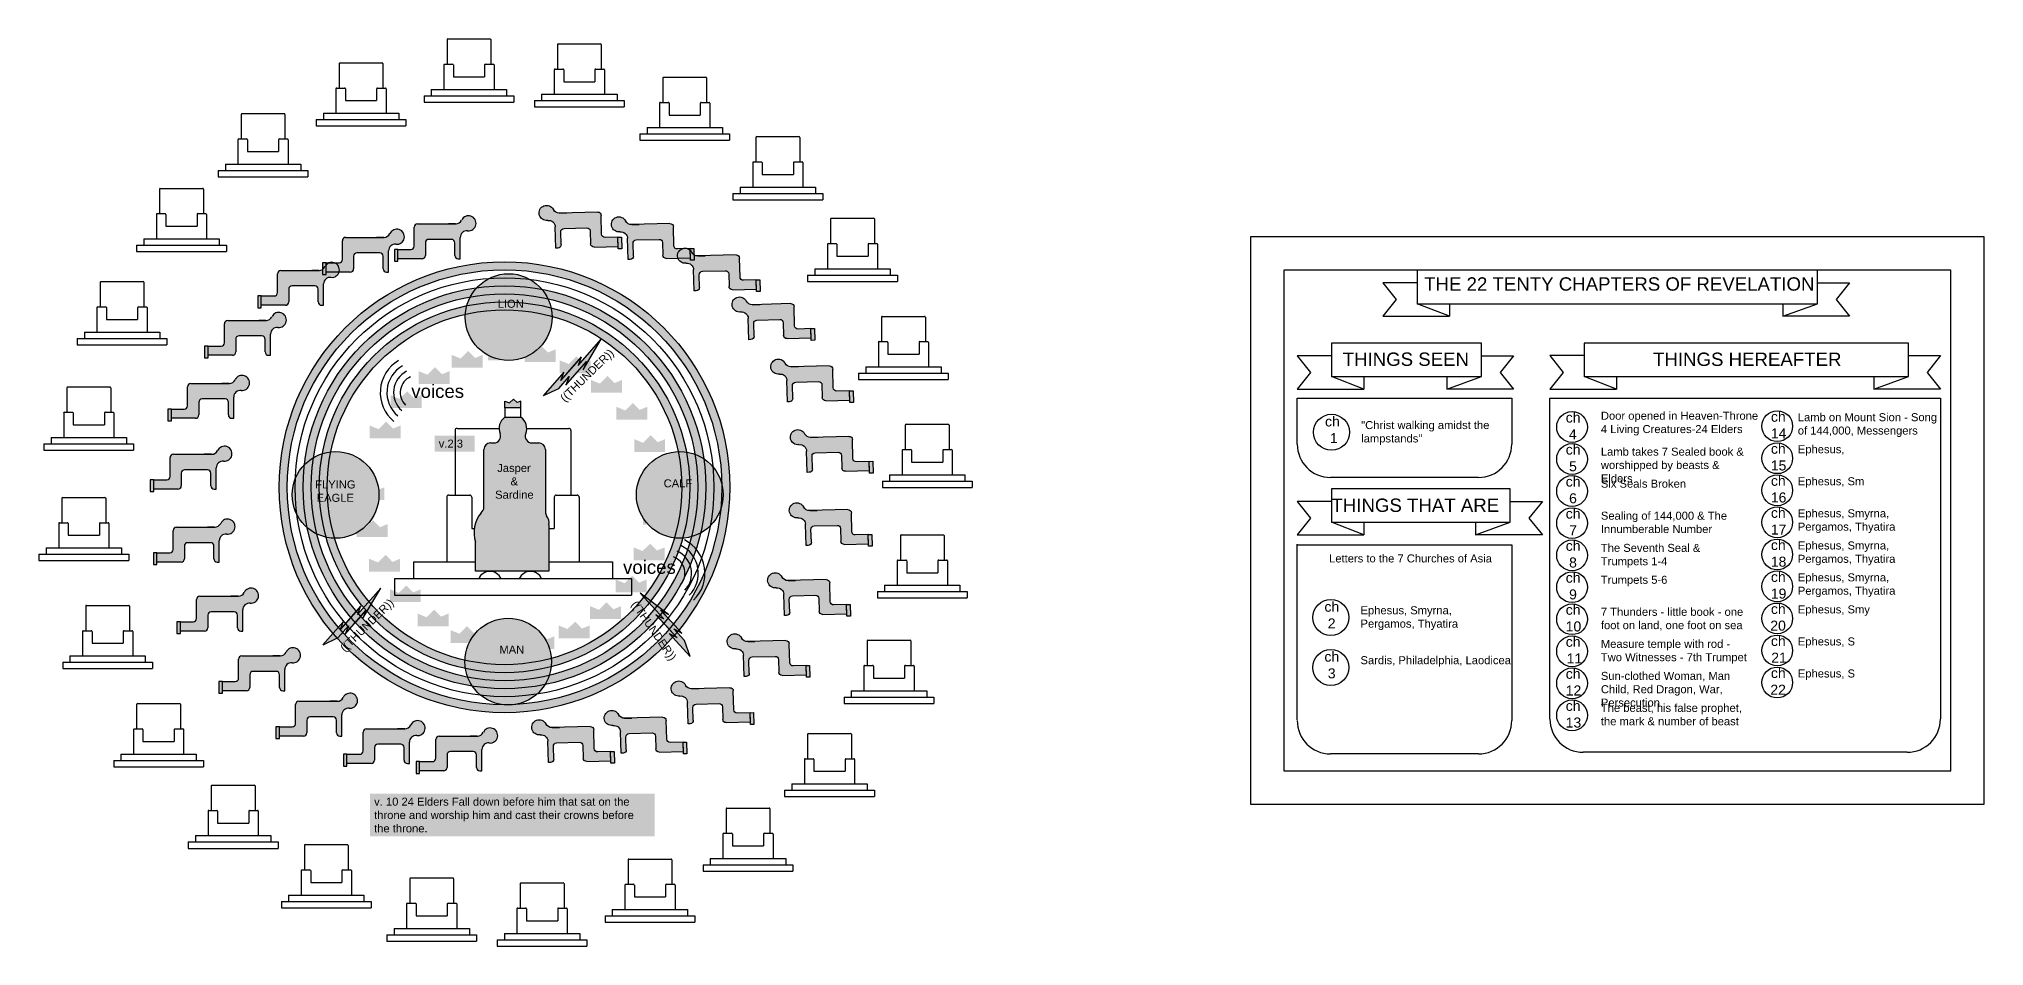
# Model space of a CAD drawing. Header units: inches. Extents: x 10.8 to 60.5, y 1.2 to 19.4.
# Drawn here: x 31.38 to 60.55, y 5.86 to 19.45 of the extents above; entities that cross this region are included whole.
import ezdxf

# ---------------------------------------------------------------- set-up
doc = ezdxf.new("R2010")
doc.units = ezdxf.units.IN
doc.header["$MEASUREMENT"] = 0
for name, color, linetype in [('background', 253, 'Continuous'), ('eldersthrones', 174, 'Continuous'), ('PaperBorders', 50, 'Continuous'), ('text', 18, 'Continuous')]:
    doc.layers.add(name, color=color, linetype=linetype)
doc.styles.get("Standard").update_dxf_attribs({"font": 'arial.ttf'})

# ---------------------------------------------------------------- blocks, each defined once
blk = doc.blocks.new('*U52')
at = {"layer": 'eldersthrones'}
h = blk.add_hatch(color=256, dxfattribs=at)
h.dxf.hatch_style = 1
h.paths.add_polyline_path([(0.232, 0.067), (0.119, 0.02), (0.015, 0.125), (-0.099, 0.012), (-0.232, 0.067), (-0.232, -0.125), (0.232, -0.125)])
blk = doc.blocks.new('*U53')
at = {"layer": 'eldersthrones', "color": 0, "linetype": 'ByBlock', "lineweight": -2, "transparency": 16777216}
for p in [(37.801, 19.555), (38.343, 19.666), (38.894, 19.638), (39.422, 19.472), (37.305, 19.312), (39.89, 19.179), (36.886, 18.951), (40.27, 18.777), (36.571, 18.497), (40.537, 18.293), (40.673, 17.758), (36.326, 17.57), (40.671, 17.205), (36.376, 17.02), (40.53, 16.67), (36.563, 16.5), (36.874, 16.043), (40.259, 16.189), (37.29, 15.679), (39.876, 15.79), (37.784, 15.431), (38.877, 15.339), (39.405, 15.501), (38.324, 15.315)]:
    blk.add_blockref('*U52', p, dxfattribs=at)
blk = doc.blocks.new('*U68')
at = {"layer": 'eldersthrones'}
for p, q in [((-0.329, 0.378), (-0.329, 0.011)), ((-0.317, 0.39), (0.317, 0.39)), ((0.329, 0.378), (0.329, 0.011)), ((-0.365, 0.011), (-0.246, 0.011)), ((0.246, 0.011), (0.365, 0.011)), ((-0.376, 0), (-0.376, -0.367)), ((-0.234, 0), (-0.234, -0.178)), ((-0.234, -0.178), (0.234, -0.178)), ((0.234, 0), (0.234, -0.178)), ((0.376, 0), (0.376, -0.367)), ((-0.673, -0.462), (0.673, -0.462)), ((-0.673, -0.462), (-0.673, -0.557)), ((-0.673, -0.557), (0.673, -0.557)), ((-0.565, -0.367), (0.204, -0.367)), ((-0.565, -0.367), (-0.565, -0.462)), ((-0.565, -0.462), (0.565, -0.462)), ((0.204, -0.367), (0.565, -0.367)), ((0.565, -0.367), (0.565, -0.462)), ((0.673, -0.462), (0.673, -0.557))]:
    blk.add_line(p, q, dxfattribs=at)
for centre, start, end in [((-0.317, 0.378), 90, 180), ((0.317, 0.378), 0, 90), ((-0.365, 0), 90, 180), ((-0.246, 0), 0, 90), ((0.246, 0), 90, 180), ((0.365, 0), 0, 90)]:
    blk.add_arc(centre, 0.0114, start, end, dxfattribs=at)
blk = doc.blocks.new('*U70')
at = {"layer": 'background', "color": 0, "linetype": 'ByBlock', "lineweight": -2, "transparency": 16777216}
blk.add_blockref('*U68', (12.097, 12.545), dxfattribs=at)
blk = doc.blocks.new('*U58')
at = {"layer": 'background'}
blk.add_blockref('*U70', (-12.126, -12.435), dxfattribs=at)
blk = doc.blocks.new('*U60')
at = {"layer": 'background', "color": 0, "linetype": 'ByBlock', "lineweight": -2, "transparency": 16777216}
for p in [(16.147, 18.857), (17.802, 18.783), (14.529, 18.499), (19.382, 18.284), (13.059, 17.736), (20.778, 17.392), (11.836, 16.617), (21.897, 16.17), (10.945, 15.221), (22.661, 14.699), (10.446, 13.641), (23.018, 13.082), (10.372, 11.986), (22.944, 11.426), (10.729, 10.368), (22.445, 9.847), (11.493, 8.898), (21.553, 8.45), (12.611, 7.675), (20.331, 7.332), (14.008, 6.784), (18.861, 6.568), (15.588, 6.284), (17.243, 6.211)]:
    blk.add_blockref('*U58', p, dxfattribs=at)
blk = doc.blocks.new('*U71')
at = {"layer": 'eldersthrones'}
h = blk.add_hatch(color=256, dxfattribs=at)
h.dxf.hatch_style = 1
h.paths.add_polyline_path([(0.246, -0.013, -0.414214), (0.296, -0.063), (0.296, -0.253, 0.414214), (0.346, -0.303), (0.376, -0.303), (0.376, 0.016, -0.447803), (0.487, 0.116, 1.944055), (0.398, 0.276, -0.275457), (0.313, 0.219), (-0.266, 0.219, 0.414073), (-0.316, 0.169), (-0.316, -0.114, -0.414214), (-0.366, -0.164), (-0.559, -0.164), (-0.559, -0.303), (-0.197, -0.303, 0.414214), (-0.147, -0.253), (-0.147, -0.063, -0.414214), (-0.097, -0.013)])
h.paths.add_polyline_path([(-0.612, -0.34), (-0.559, -0.34), (-0.559, -0.164), (-0.612, -0.164)])
for p, q in [((-0.316, -0.114), (-0.316, 0.169)), ((-0.266, 0.219), (0.313, 0.219)), ((0.307, 0.219), (0.198, 0.219)), ((0.376, -0.303), (0.376, 0.016)), ((-0.559, -0.303), (-0.559, -0.164)), ((-0.559, -0.164), (-0.366, -0.164)), ((-0.147, -0.063), (-0.147, -0.253)), ((0.246, -0.013), (-0.097, -0.013)), ((0.296, -0.253), (0.296, -0.063)), ((-0.197, -0.303), (-0.559, -0.303)), ((0.346, -0.303), (0.376, -0.303))]:
    blk.add_line(p, q, dxfattribs=at)
blk.add_lwpolyline([(-0.559, -0.164), (-0.612, -0.164), (-0.612, -0.34), (-0.559, -0.34)], close=True, dxfattribs=at)
for centre, radius, start, end in [((0.5, 0.228), 0.113, 263.508, 154.6249), ((-0.266, 0.169), 0.05, 90, 180), ((0.307, 0.319), 0.1, 270, 334.6249), ((0.476, 0.016), 0.1, 83.508, 180), ((-0.366, -0.114), 0.05, 270, 0), ((-0.197, -0.253), 0.05, 270, 0), ((-0.097, -0.063), 0.05, 90, 180), ((0.246, -0.063), 0.05, 0, 90), ((0.346, -0.253), 0.05, 180, 270)]:
    blk.add_arc(centre, radius, start, end, dxfattribs=at)
blk = doc.blocks.new('*U72')
at = {"layer": 'eldersthrones', "color": 0, "linetype": 'ByBlock', "lineweight": -2, "transparency": 16777216}
for p in [(38.338, 21.248), (37.263, 21.047), (36.289, 20.551), (35.494, 19.801), (34.942, 18.857), (34.679, 17.796), (34.725, 16.704), (35.077, 15.669), (35.707, 14.776), (36.562, 14.095), (37.575, 13.684), (38.663, 13.574)]:
    blk.add_blockref('*U71', p, dxfattribs=at)
blk = doc.blocks.new('*U73')
at = {"layer": 'eldersthrones'}
h = blk.add_hatch(color=256, dxfattribs=at)
h.dxf.hatch_style = 1
h.paths.add_polyline_path([(0.246, -0.013, -0.414214), (0.296, -0.063), (0.296, -0.253, 0.414214), (0.346, -0.303), (0.376, -0.303), (0.376, 0.016, -0.447803), (0.487, 0.116, 1.944055), (0.398, 0.276, -0.275457), (0.313, 0.219), (-0.266, 0.219, 0.414073), (-0.316, 0.169), (-0.316, -0.114, -0.414214), (-0.366, -0.164), (-0.559, -0.164), (-0.559, -0.303), (-0.197, -0.303, 0.414214), (-0.147, -0.253), (-0.147, -0.063, -0.414214), (-0.097, -0.013)])
h.paths.add_polyline_path([(-0.612, -0.34), (-0.559, -0.34), (-0.559, -0.164), (-0.612, -0.164)])
for p, q in [((-0.316, -0.114), (-0.316, 0.169)), ((-0.266, 0.219), (0.313, 0.219)), ((0.307, 0.219), (0.198, 0.219)), ((0.376, -0.303), (0.376, 0.016)), ((-0.559, -0.303), (-0.559, -0.164)), ((-0.559, -0.164), (-0.366, -0.164)), ((-0.147, -0.063), (-0.147, -0.253)), ((0.246, -0.013), (-0.097, -0.013)), ((0.296, -0.253), (0.296, -0.063)), ((-0.197, -0.303), (-0.559, -0.303)), ((0.346, -0.303), (0.376, -0.303))]:
    blk.add_line(p, q, dxfattribs=at)
blk.add_lwpolyline([(-0.559, -0.164), (-0.612, -0.164), (-0.612, -0.34), (-0.559, -0.34)], close=True, dxfattribs=at)
for centre, radius, start, end in [((0.5, 0.228), 0.113, 263.508, 154.6249), ((-0.266, 0.169), 0.05, 90, 180), ((0.307, 0.319), 0.1, 270, 334.6249), ((0.476, 0.016), 0.1, 83.508, 180), ((-0.366, -0.114), 0.05, 270, 0), ((-0.197, -0.253), 0.05, 270, 0), ((-0.097, -0.063), 0.05, 90, 180), ((0.246, -0.063), 0.05, 0, 90), ((0.346, -0.253), 0.05, 180, 270)]:
    blk.add_arc(centre, radius, start, end, dxfattribs=at)
blk = doc.blocks.new('*U75')
at = {"layer": 'eldersthrones', "color": 0, "linetype": 'ByBlock', "lineweight": -2, "transparency": 16777216}
for p in [(38.337, 21.262), (37.259, 21.06), (36.281, 20.563), (35.483, 19.81), (34.929, 18.863), (34.665, 17.798), (34.711, 16.702), (35.065, 15.663), (35.696, 14.766), (36.555, 14.083), (37.572, 13.67), (38.663, 13.56)]:
    blk.add_blockref('*U73', p, dxfattribs=at)

msp = doc.modelspace()

# ---------------------------------------------------------------- hatches: boundary and pattern name
at = {"layer": 'background'}
h = msp.add_hatch(color=256, dxfattribs=at)
h.dxf.hatch_style = 1
h.paths.add_polyline_path([(34.982, 12.731, 1), (41.739, 12.731, 1)])
h.paths.add_polyline_path([(41.619, 12.731, -1), (35.102, 12.731, -1)], flags=16)
h.paths.add_polyline_path([(41.499, 12.731, -1), (35.222, 12.731, -1)], flags=0)
h.paths.add_polyline_path([(41.379, 12.731, -1), (35.342, 12.731, -1)], flags=0)
h.paths.add_polyline_path([(41.259, 12.731, -1), (35.462, 12.731, -1)], flags=0)
h.paths.add_polyline_path([(41.139, 12.731, -1), (35.582, 12.731, -1)], flags=0)
h.paths.add_polyline_path([(41.019, 12.731, -1), (35.702, 12.731, -1)], flags=0)
h.paths.add_polyline_path([(35.582, 12.731, 1), (41.139, 12.731, 1)], flags=0)
h = msp.add_hatch(color=256, dxfattribs=at)
h.dxf.hatch_style = 1
h.paths.add_polyline_path([(39.073, 15.28, 1), (37.773, 15.28, 1)])
h.paths.add_polyline_path([(35.178, 12.617, 1), (36.478, 12.617, 1)])
h.paths.add_polyline_path([(41.639, 12.617, 1), (40.339, 12.617, 1)])
h.paths.add_polyline_path([(37.766, 10.118, 1), (39.066, 10.118, 1)])
h.paths.add_polyline_path([(38.217, 15.354), (38.668, 15.354), (38.668, 15.601), (38.217, 15.601)], flags=24)
h.paths.add_polyline_path([(35.479, 12.443), (36.144, 12.443), (36.144, 12.893), (35.479, 12.893)], flags=24)
h.paths.add_polyline_path([(40.708, 12.662), (41.197, 12.662), (41.197, 12.909), (40.708, 12.909)], flags=24)
h.paths.add_polyline_path([(38.243, 10.173), (38.675, 10.173), (38.675, 10.42), (38.243, 10.42)], flags=24)
h = msp.add_hatch(color=256, dxfattribs=at)
h.dxf.hatch_style = 1
h.paths.add_polyline_path([(35.342, 12.731, 1), (41.379, 12.731, 1)])
h.paths.add_polyline_path([(41.259, 12.731, -1), (35.462, 12.731, -1)], flags=16)
h.paths.add_polyline_path([(41.139, 12.731, -1), (35.582, 12.731, -1)], flags=0)
h.paths.add_polyline_path([(41.019, 12.731, -1), (35.702, 12.731, -1)], flags=0)
h = msp.add_hatch(color=256, dxfattribs=at)
h.dxf.hatch_style = 1
h.paths.add_polyline_path([(35.582, 12.731, 1), (41.139, 12.731, 1)])
h.paths.add_polyline_path([(41.019, 12.731, -1), (35.702, 12.731, -1)], flags=16)
h = msp.add_hatch(color=256, dxfattribs=at)
h.dxf.hatch_style = 1
h.paths.add_polyline_path([(39.207, 14.331), (39.25, 14.448), (38.948, 14.104), (39.176, 14.212), (39.331, 14.389), (39.28, 14.263), (39.59, 14.615), (39.592, 14.618), (39.541, 14.492), (39.812, 14.952), (39.468, 14.56), (39.511, 14.677)])
h = msp.add_hatch(color=256, dxfattribs=at)
h.dxf.hatch_style = 1
h.paths.add_polyline_path([(38.679, 13.534, 0.344967), (38.609, 13.78), (38.365, 13.78, 0.344967), (38.296, 13.534, -0.533073), (38.203, 13.396), (38.152, 13.396, 0.414214), (38.052, 13.296), (38.052, 12.432, -0.243664), (38.01, 12.35, 0.257774), (37.928, 11.906), (37.928, 11.476), (39.027, 11.476), (39.027, 12.153, -0.033207), (39.028, 12.167, 0.1913), (38.993, 12.305, -0.157096), (38.974, 12.363), (38.974, 13.296, 0.414214), (38.874, 13.396), (38.772, 13.396, -0.533073)])
h.paths.add_polyline_path([(38.608, 14.023), (38.549, 13.999), (38.494, 14.053), (38.435, 13.994), (38.365, 14.023), (38.365, 13.923), (38.608, 13.923)])
h.paths.add_polyline_path([(38.183, 12.49), (38.821, 12.49), (38.821, 13.141), (38.183, 13.141)], flags=24)
h = msp.add_hatch(color=256, dxfattribs=at)
h.dxf.hatch_style = 1
h.paths.add_polyline_path([(35.9, 10.599), (35.943, 10.716), (35.64, 10.371), (35.869, 10.48), (36.024, 10.656), (35.973, 10.53), (36.283, 10.883), (36.285, 10.885), (36.234, 10.759), (36.505, 11.219), (36.161, 10.827), (36.204, 10.944)])
h = msp.add_hatch(color=256, dxfattribs=at)
h.dxf.hatch_style = 1
h.paths.add_polyline_path([(40.947, 10.478), (40.835, 10.533), (41.145, 10.196), (41.061, 10.435), (40.902, 10.608), (41.022, 10.544), (40.704, 10.889), (40.702, 10.891), (40.822, 10.827), (40.393, 11.145), (40.747, 10.762), (40.635, 10.817)])

# ---------------------------------------------------------------- linework, layer by layer
for p, q in [((39.466, 14.558), (39.812, 14.952)), ((39.541, 14.492), (39.812, 14.952)), ((39.205, 14.329), (39.515, 14.681)), ((39.207, 14.331), (39.517, 14.684)), ((39.28, 14.263), (39.59, 14.615)), ((39.437, 14.441), (39.592, 14.618)), ((39.468, 14.56), (39.511, 14.677)), ((39.592, 14.618), (39.541, 14.492)), ((38.946, 14.102), (39.256, 14.455)), ((39.176, 14.212), (39.331, 14.389)), ((39.207, 14.331), (39.25, 14.448)), ((39.331, 14.389), (39.28, 14.263)), ((38.365, 13.923), (38.365, 14.023)), ((38.365, 14.023), (38.435, 13.994)), ((38.435, 13.994), (38.494, 14.053)), ((38.494, 14.053), (38.549, 13.999)), ((38.608, 14.023), (38.549, 13.999)), ((38.608, 13.923), (38.608, 14.023)), ((38.948, 14.104), (39.176, 14.212)), ((37.619, 13.583), (37.619, 12.613)), ((37.649, 13.613), (38.28, 13.613)), ((38.694, 13.613), (39.326, 13.613)), ((39.356, 13.583), (39.356, 12.613)), ((38.052, 12.432), (38.052, 13.296)), ((38.152, 13.396), (38.203, 13.396)), ((38.772, 13.396), (38.874, 13.396)), ((38.974, 13.296), (38.974, 12.363)), ((37.494, 12.583), (37.494, 11.613)), ((37.524, 12.613), (37.839, 12.613)), ((37.869, 12.583), (37.869, 12.113)), ((39.106, 12.583), (39.106, 12.113)), ((39.136, 12.613), (39.451, 12.613)), ((39.481, 12.583), (39.481, 11.613)), ((37.869, 12.113), (37.908, 12.113)), ((39.027, 12.153), (39.027, 11.476)), ((39.027, 12.113), (39.106, 12.113)), ((37.928, 11.476), (37.928, 11.914)), ((36.994, 11.613), (37.928, 11.613)), ((36.994, 11.613), (36.994, 11.363)), ((39.027, 11.476), (37.928, 11.476)), ((39.027, 11.613), (39.981, 11.613)), ((39.981, 11.613), (39.981, 11.363)), ((36.159, 10.825), (36.505, 11.219)), ((36.234, 10.759), (36.505, 11.219)), ((36.709, 11.363), (40.265, 11.363)), ((36.709, 11.363), (36.709, 11.113)), ((36.709, 11.113), (40.265, 11.113)), ((36.994, 11.363), (39.981, 11.363)), ((40.265, 11.363), (40.265, 11.113)), ((40.749, 10.76), (40.393, 11.145)), ((40.822, 10.827), (40.393, 11.145)), ((35.898, 10.596), (36.208, 10.949)), ((35.9, 10.599), (36.21, 10.951)), ((35.973, 10.53), (36.283, 10.883)), ((36.13, 10.709), (36.285, 10.885)), ((36.161, 10.827), (36.204, 10.944)), ((36.285, 10.885), (36.234, 10.759)), ((40.947, 10.478), (40.629, 10.824)), ((40.949, 10.476), (40.631, 10.821)), ((40.747, 10.762), (40.635, 10.817)), ((40.861, 10.719), (40.702, 10.891)), ((40.702, 10.891), (40.822, 10.827)), ((41.022, 10.544), (40.704, 10.889)), ((35.639, 10.37), (35.949, 10.722)), ((35.869, 10.48), (36.024, 10.656)), ((35.9, 10.599), (35.943, 10.716)), ((36.024, 10.656), (35.973, 10.53)), ((41.147, 10.195), (40.829, 10.54)), ((40.947, 10.478), (40.835, 10.533)), ((41.061, 10.435), (40.902, 10.608)), ((40.902, 10.608), (41.022, 10.544)), ((35.64, 10.371), (35.869, 10.48)), ((41.145, 10.196), (41.061, 10.435))]:
    msp.add_line(p, q, dxfattribs=at)
msp.add_lwpolyline([(38.365, 13.78), (38.608, 13.78), (38.608, 13.923), (38.365, 13.923)], close=True, dxfattribs=at)
for centre, radius in [((38.361, 12.731), 3.378), ((38.361, 12.731), 3.258), ((38.361, 12.731), 3.138), ((38.423, 15.28), 0.65), ((38.361, 12.731), 3.018), ((38.361, 12.731), 2.898), ((38.361, 12.731), 2.778), ((38.361, 12.731), 2.658), ((35.828, 12.617), 0.65), ((40.989, 12.617), 0.65), ((38.416, 10.118), 0.65)]:
    msp.add_circle(centre, radius, dxfattribs=at)
for centre, radius, start, end in [((37.058, 14.15), 0.56, 120.8643, 230.4118), ((37.058, 14.15), 0.46, 119.5337, 229.6595), ((37.058, 14.15), 0.36, 117.4559, 228.4879), ((37.058, 14.15), 0.26, 113.7192, 226.4097), ((38.487, 13.613), 0.207, 126.1125, 202.2436), ((38.487, 13.613), 0.207, 337.7564, 54.4555), ((37.649, 13.583), 0.03, 90, 180), ((38.203, 13.496), 0.1, 270, 22.2436), ((38.772, 13.496), 0.1, 157.7564, 270), ((39.326, 13.583), 0.03, 0, 90), ((38.152, 13.296), 0.1, 90, 180), ((38.874, 13.296), 0.1, 0, 90), ((37.524, 12.583), 0.03, 90, 180), ((37.839, 12.583), 0.03, 0, 90), ((39.136, 12.583), 0.03, 90, 180), ((39.451, 12.583), 0.03, 0, 90), ((38.371, 12.054), 0.467, 140.647, 198.4658), ((37.952, 12.432), 0.1, 305.2236, 0), ((39.074, 12.363), 0.1, 180, 215.7118), ((38.836, 12.192), 0.193, 352.3924, 35.7118), ((39.127, 12.153), 0.1, 172.3924, 180), ((40.807, 11.442), 0.26, 317.8383, 70.5288), ((40.807, 11.442), 0.36, 315.76, 66.7921), ((40.807, 11.442), 0.46, 314.5884, 64.7142), ((40.807, 11.442), 0.56, 313.8361, 63.3836), ((38.142, 11.288), 0.183, 23.97, 156.03), ((38.75, 11.288), 0.183, 23.97, 156.03)]:
    msp.add_arc(centre, radius, start, end, dxfattribs=at)
at = {"layer": 'PaperBorders'}
msp.add_line((55.546, 8.482), (60.046, 8.482), dxfattribs=at)
for points in [[(49.546, 16.482), (49.546, 7.982), (60.546, 7.982), (60.546, 16.482)], [(50.046, 8.482), (60.046, 8.482), (60.046, 15.982), (50.046, 15.982)]]:
    msp.add_lwpolyline(points, close=True, dxfattribs=at)
at = {"layer": 'text'}
for p, q in [((52.53, 15.482), (52.53, 15.294)), ((53.011, 14.889), (50.761, 14.889)), ((50.761, 14.889), (50.761, 14.389)), ((53.011, 14.389), (53.011, 14.889)), ((59.41, 14.89), (54.55, 14.89)), ((54.55, 14.89), (54.55, 14.39)), ((59.41, 14.39), (59.41, 14.89)), ((50.761, 14.702), (50.246, 14.702)), ((50.246, 14.702), (50.446, 14.452)), ((53.011, 14.702), (53.492, 14.702)), ((53.492, 14.702), (53.292, 14.452)), ((54.55, 14.703), (54.035, 14.703)), ((54.035, 14.703), (54.235, 14.453)), ((50.446, 14.452), (50.246, 14.202)), ((51.246, 14.202), (50.761, 14.389)), ((50.761, 14.389), (53.011, 14.389)), ((51.246, 14.389), (51.246, 14.202)), ((52.492, 14.389), (52.492, 14.202)), ((52.492, 14.202), (53.011, 14.389)), ((53.292, 14.452), (53.492, 14.202)), ((54.235, 14.453), (54.035, 14.203)), ((55.035, 14.203), (54.55, 14.39)), ((54.55, 14.39), (59.41, 14.39)), ((55.035, 14.39), (55.035, 14.203)), ((58.891, 14.39), (58.891, 14.203)), ((58.891, 14.203), (59.41, 14.39)), ((50.246, 14.202), (51.246, 14.202)), ((50.246, 14.068), (53.464, 14.068)), ((50.246, 13.379), (50.246, 14.068)), ((53.492, 14.202), (52.492, 14.202)), ((53.464, 14.068), (53.464, 13.379)), ((54.035, 14.203), (55.035, 14.203)), ((54.035, 14.064), (59.891, 14.064)), ((54.035, 9.26), (54.035, 14.064)), ((54.035, 14.064), (59.891, 14.064)), ((59.891, 14.064), (59.891, 9.26)), ((52.964, 12.879), (50.746, 12.879)), ((53.441, 12.706), (50.761, 12.706)), ((50.761, 12.706), (50.761, 12.206)), ((53.441, 12.206), (53.441, 12.706)), ((50.761, 12.519), (50.246, 12.519)), ((50.246, 12.519), (50.446, 12.269)), ((50.446, 12.269), (50.246, 12.019)), ((53.441, 12.519), (53.922, 12.519)), ((53.922, 12.519), (53.722, 12.269)), ((53.722, 12.269), (53.922, 12.019)), ((50.246, 12.019), (51.246, 12.019)), ((51.246, 12.019), (50.761, 12.206)), ((50.761, 12.206), (53.441, 12.206)), ((51.246, 12.206), (51.246, 12.019)), ((52.922, 12.206), (52.922, 12.019)), ((52.922, 12.019), (53.441, 12.206)), ((53.922, 12.019), (52.922, 12.019)), ((50.246, 9.247), (50.246, 11.881)), ((50.246, 11.871), (53.464, 11.871)), ((53.464, 11.871), (53.464, 9.236)), ((59.391, 8.76), (54.535, 8.76)), ((52.964, 8.736), (50.746, 8.736))]:
    msp.add_line(p, q, dxfattribs=at)
for points in [[(52.046, 15.794), (51.53, 15.794), (51.73, 15.544), (51.53, 15.294), (52.53, 15.294), (52.046, 15.482), (58.046, 15.482)], [(57.527, 15.482), (57.527, 15.294), (58.046, 15.482), (58.046, 15.982), (52.046, 15.982), (52.046, 15.482)], [(58.046, 15.794), (58.527, 15.794), (58.327, 15.544), (58.527, 15.294), (57.527, 15.294)], [(59.41, 14.703), (59.891, 14.703), (59.691, 14.453), (59.891, 14.203), (58.891, 14.203)]]:
    msp.add_lwpolyline(points, dxfattribs=at)
for centre, radius in [((50.76, 13.555), 0.27), ((54.368, 13.634), 0.231), ((57.444, 13.646), 0.231), ((54.368, 13.154), 0.231), ((57.444, 13.166), 0.231), ((54.368, 12.674), 0.231), ((57.444, 12.686), 0.231), ((54.368, 12.194), 0.231), ((57.444, 12.206), 0.231), ((54.368, 11.712), 0.231), ((57.444, 11.724), 0.231), ((54.368, 11.234), 0.231), ((57.444, 11.246), 0.231), ((50.75, 10.779), 0.27), ((54.368, 10.754), 0.231), ((57.444, 10.766), 0.231), ((54.368, 10.274), 0.231), ((57.444, 10.286), 0.231), ((50.75, 10.031), 0.27), ((54.368, 9.794), 0.231), ((57.444, 9.806), 0.231), ((54.368, 9.314), 0.231)]:
    msp.add_circle(centre, radius, dxfattribs=at)
for centre, start, end in [((50.746, 13.379), 180, 270), ((52.964, 13.379), 270, 0), ((50.746, 9.236), 180, 270), ((52.964, 9.236), 270, 0), ((54.535, 9.26), 180, 270), ((59.391, 9.26), 270, 0)]:
    msp.add_arc(centre, 0.5, start, end, dxfattribs=at)

# ---------------------------------------------------------------- block references
at = {"layer": 'background'}
msp.add_blockref('*U60', (21.71, 0.093), dxfattribs=at)
at = {"layer": 'eldersthrones', "xscale": -1, "rotation": 1.599168139335179}
msp.add_blockref('*U75', (78.414, -3.556), dxfattribs=at)
at = {"layer": 'eldersthrones'}
for name, p in [('*U72', (-1.017, -4.79)), ('*U53', (0, -4.907))]:
    msp.add_blockref(name, p, dxfattribs=at)

# ---------------------------------------------------------------- texts
at = {"layer": 'background', "char_height": 0.12, "attachment_point": 1, "bg_fill": 1, "box_fill_scale": 1.5, "bg_fill_color": 7, "bg_fill_transparency": 0}
for s, width, insert in [('\\pi0.16432;LION', 0.69387, (38.094, 15.541)), ('v.2,3', 0.47932, (37.375, 13.445)), ('\\pi0.075619;Jasper\\P\\pi0.27571;&\\P\\pi0.044432;Sardine', 0.65219, (38.176, 13.08)), ('\\pi0.056307;FLYING \\P\\pi0.078531;EAGLE', 0.69387, (35.466, 12.833)), ('\\pi0.1407;CALF', 0.69387, (40.606, 12.85)), ('\\pi0.17377;MAN', 0.69387, (38.111, 10.358))]:
    msp.add_mtext_dynamic_manual_height_columns(s, width=width, gutter_width=1, heights=[0], dxfattribs=dict(at, insert=insert))
at = {"layer": 'background', "char_height": 0.12, "attachment_point": 1}
for insert, rotation in [((39.182, 14.086), 44.3881), ((35.883, 10.343), 44.3881), ((40.355, 11.047), 304.6685)]:
    msp.add_mtext_dynamic_manual_height_columns('((THUNDER))', width=0.92575, gutter_width=1, heights=[0], dxfattribs=dict(at, insert=insert, rotation=rotation))
at = {"layer": 'background', "char_height": 0.2, "attachment_point": 1}
for insert in [(36.963, 14.27), (40.138, 11.634)]:
    msp.add_mtext_dynamic_manual_height_columns('voices', width=0.92575, gutter_width=1, heights=[0], dxfattribs=dict(at, insert=insert))
at = {"layer": 'text', "attachment_point": 1}
for s, width, insert, char_height in [('THE 22 TENTY CHAPTERS OF REVELATION', 9.18237, (52.15, 15.877), 0.2), ('\\pi0.16851;THINGS SEEN', 2.20155, (50.76, 14.75), 0.2), ('\\pi1.04;THINGS HEREAFTER', 4.8952, (54.542, 14.749), 0.2), ('\\pi0.11616;ch\\P\\pi0.18798;1', 0.43122, (50.548, 13.792), 0.15), ('\\pi0.11616;ch\\P\\pi0.16373;4', 0.43122, (54.157, 13.851), 0.15), ('\\pi0.11616;ch\\P\\pi0.11554;14', 0.43122, (57.233, 13.863), 0.15), ('\\pi0.11616;ch\\P\\pi0.16588;5', 0.43122, (54.157, 13.371), 0.15), ('\\pi0.11616;ch\\P\\pi0.11467;15', 0.43122, (57.233, 13.383), 0.15), ('\\pi0.11616;ch\\P\\pi0.16609;6', 0.43122, (54.157, 12.891), 0.15), ('\\pi0.11616;ch\\P\\pi0.11529;16', 0.43122, (57.233, 12.903), 0.15), ('\\pi0.027218;THINGS THAT ARE', 2.54761, (50.733, 12.562), 0.2), ('\\pi0.11616;ch\\P\\pi0.16706;7', 0.43122, (54.157, 12.411), 0.15), ('\\pi0.11616;ch\\P\\pi0.11523;17', 0.43122, (57.233, 12.423), 0.15), ('\\pi0.11616;ch\\P\\pi0.16619;8', 0.43122, (54.157, 11.929), 0.15), ('\\pi0.11616;ch\\P\\pi0.11508;18', 0.43122, (57.233, 11.941), 0.15), ('\\pi0.11616;ch\\P\\pi0.16629;9', 0.43122, (54.157, 11.451), 0.15), ('\\pi0.11616;ch\\P\\pi0.11508;19', 0.43122, (57.233, 11.463), 0.15), ('\\pi0.11616;ch\\P\\pi0.16593;2', 0.43122, (50.539, 11.016), 0.15), ('\\pi0.11616;ch\\P\\pi0.11549;10', 0.43122, (54.157, 10.971), 0.15), ('\\pi0.11616;ch\\P\\pi0.10715;20', 0.43122, (57.233, 10.983), 0.15), ('\\pi0.11616;ch\\P\\pi0.12137;21', 0.43122, (57.233, 10.503), 0.15), ('\\pi0.11616;ch\\P\\pi0.1665;3', 0.43122, (50.539, 10.268), 0.15), ('\\pi0.11616;ch\\P\\pi0.12971;11', 0.43122, (54.157, 10.491), 0.15), ('\\pi0.11616;ch\\P\\pi0.116;12', 0.43122, (54.157, 10.011), 0.15), ('\\pi0.11616;ch\\P\\pi0.10766;22', 0.43122, (57.233, 10.023), 0.15), ('\\pi0.11616;ch\\P\\pi0.11523;13', 0.43122, (54.157, 9.531), 0.15)]:
    msp.add_mtext_dynamic_manual_height_columns(s, width=width, gutter_width=1, heights=[0], dxfattribs=dict(at, insert=insert, char_height=char_height))
at = {"layer": 'text', "char_height": 0.12, "attachment_point": 1}
for s, insert, width in [('"Christ walking amidst the lampstands"', (51.206, 13.723), 2.53711), ('Door opened in Heaven-Throne \\P4 Living Creatures-24 Elders', (54.8, 13.863), 2.56515), ('Lamb on Mount Sion - Song of 144,000, Messengers', (57.753, 13.841), 2.11713), ('Lamb takes 7 Sealed book & worshipped by beasts & Elders', (54.8, 13.325), 2.2925), ('Ephesus, ', (57.753, 13.361), 2.11713), ('Six Seals Broken', (54.8, 12.845), 2.24059), ('Ephesus, Sm', (57.753, 12.881), 2.11713), ('Sealing of 144,000 & The Innumberable Number', (54.8, 12.365), 2.24059), ('Ephesus, Smyrna, Pergamos, Thyatira', (57.753, 12.401), 2.11713), ('Letters to the 7 Churches of Asia', (50.725, 11.725), 2.62348), ('The Seventh Seal & \\PTrumpets 1-4', (54.8, 11.883), 2.24059), ('Ephesus, Smyrna, Pergamos, Thyatira', (57.753, 11.919), 2.11713), ('Trumpets 5-6', (54.8, 11.405), 2.24059), ('Ephesus, Smyrna, Pergamos, Thyatira', (57.753, 11.441), 2.11713), ('Ephesus, Smyrna, Pergamos, Thyatira', (51.196, 10.948), 2.09091), ('7 Thunders - little book - one foot on land, one foot on sea', (54.8, 10.925), 2.24059), ('Ephesus, Smy', (57.753, 10.961), 2.11713), ('Measure temple with rod - Two Witnesses - 7th Trumpet', (54.8, 10.445), 2.24059), ('Ephesus, S', (57.753, 10.481), 2.11713), ('Sardis, Philadelphia, Laodicea', (51.196, 10.2), 2.17727), ('Sun-clothed Woman, Man Child, Red Dragon, War, Persecution', (54.8, 9.965), 2.3904), ('Ephesus, S', (57.753, 10.001), 2.11713), ('The beast, his false prophet, the mark & number of beast', (54.8, 9.485), 2.24059)]:
    msp.add_mtext(s, dxfattribs=dict(at, insert=insert, width=width))
at = {"layer": 'text', "insert": (36.406, 8.08), "char_height": 0.12, "attachment_point": 1, "bg_fill": 1, "box_fill_scale": 1.5, "bg_fill_color": 7, "bg_fill_transparency": 0}
msp.add_mtext_dynamic_manual_height_columns('v. 10 24 Elders Fall down before him that sat on the throne and worship him and cast their crowns before the throne.', width=4.14726, gutter_width=1, heights=[0.561], dxfattribs=at)

doc.saveas('drawing.dxf')
